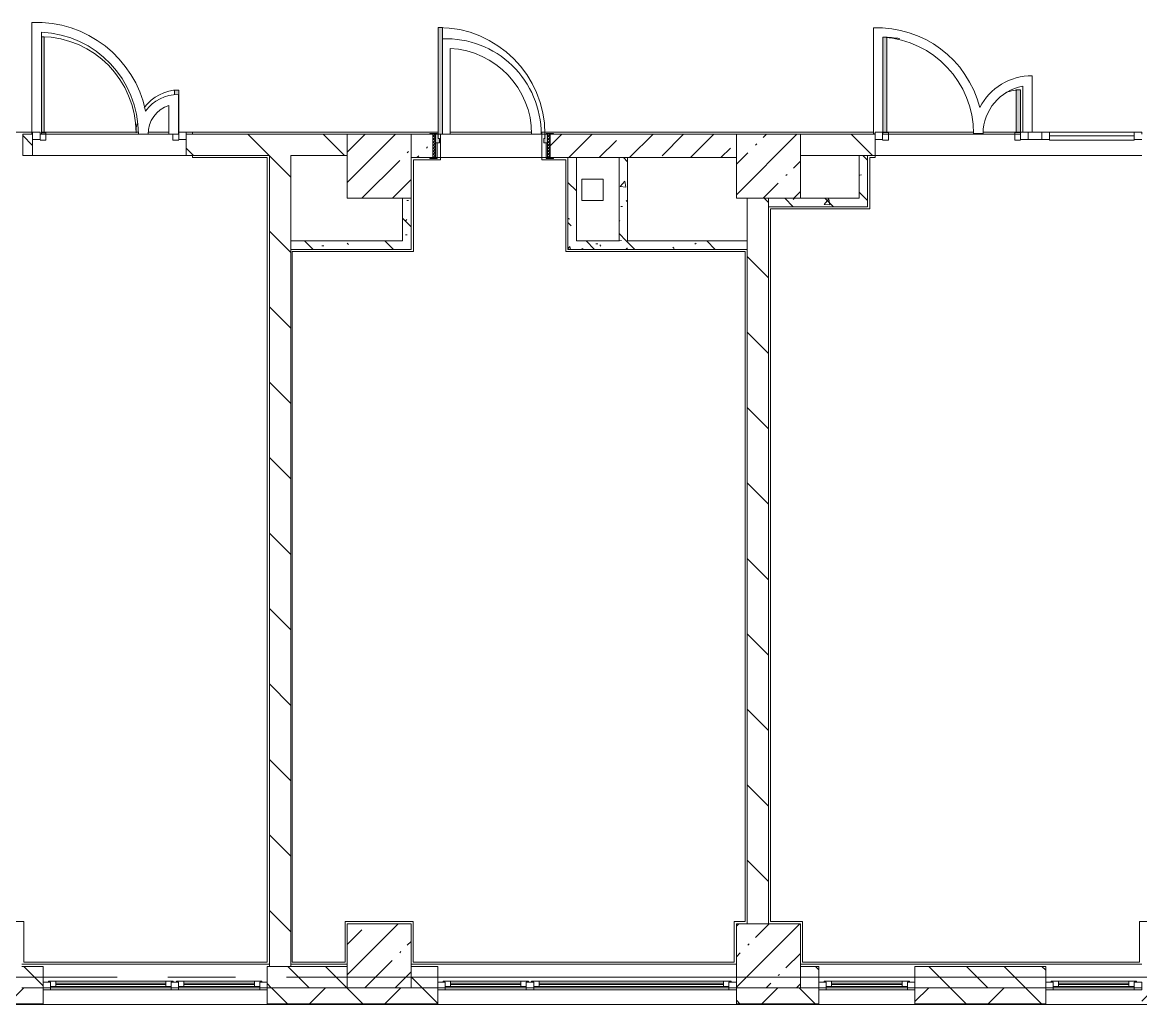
# Model space of a CAD drawing. Header units: millimetres. Extents: x 35524 to 235479, y -8553 to 29000.
# Drawn here: x 130984 to 141469, y -258 to 8948 of the extents above; entities that cross this region are included whole.
import ezdxf

# ---------------------------------------------------------------- set-up
doc = ezdxf.new("R2010")
doc.units = ezdxf.units.MM
doc.linetypes.add('Осевая', pattern=[3175, 635, -476.25, 1587.5, -476.25])
for name, color, linetype, lineweight, true_color in [('A-DETL-GENF-4', 7, 'Continuous', 5, 0xaaaaaa), ('A-DOOR-2', 7, 'Continuous', 5, 0xaaaaaa), ('A-DOOR-3', 7, 'Continuous', 5, 0xe2e2e2), ('A-DOOR-FRAM-2', 7, 'Continuous', 5, 0xe2e2e2), ('A-DOOR-FRAM-3', 7, 'Continuous', 5, 0xaaaaaa), ('A-FLOR-2', 7, 'Continuous', 5, 0xaaaaaa), ('I-WALL-25', 7, 'Continuous', 5, 0x787878)]:
    doc.layers.add(name, color=color, linetype=linetype, lineweight=lineweight, true_color=true_color)
for name, color, linetype, lineweight in [('A-GLAZ-2', 7, 'Continuous', 5), ('A-GLAZ-CURT-3', 7, 'Continuous', 5), ('A-GLAZ-CWMG-3', 7, 'Continuous', 5), ('A-WALL', 7, 'Continuous', 9), ('A-WALL-6', 7, 'Continuous', 5), ('I-WALL-24', 7, 'Continuous', 5), ('S-COLS-1', 7, 'Continuous', 5), ('Оси', 7, 'Continuous', 9), ('Оси-2', 7, 'Осевая', 9)]:
    doc.layers.add(name, color=color, linetype=linetype, lineweight=lineweight)
pattern_1 = [(135, (108468.84, 0), (-353.5534, -353.5534), [])]
pattern_2 = [(135, (108468.84, 0), (-377.171, -377.171), [533.4, -88.9, 17.78, -88.9]), (135, (108468.84, 376.94), (-377.171, -377.171), []), (50, (108468.84, 0), (637.6445, -55.787), [66.675, -733.425]), (355, (108468.84, 0), (-123.35, 668.699), [53.34, -586.74]), (100.451, (108522, -4.65), (514.299, 612.908), [56.665, -623.315]), (46.184, (108468.84, 177.8), (948.776, -147.15), [100.012, -1100.137]), (96.636, (108547.9, 165.5), (830.91, 865.997), [84.998, -934.973]), (351.184, (108468.8, 177.8), (830.918, 865.988), [80.01, -880.11]), (21, (108557.74, 133.35), (530.651, -357.928), [66.675, -733.425]), (326, (108557.74, 133.35), (216.308, 644.658), [53.34, -586.74]), (71.451, (108601.96, 103.5), (746.96, 286.724), [56.665, -623.315]), (37.5, (108468.84, 0), (10.8105, 295.9426), [16.764, -562.864, 16.764, -578.866, -588.962]), (37.5, (108468.84, 0), (10.8105, 295.9426), [-1175.258, 16.764, -572.198]), (7.5, (108468.84, 0), (233.869, 350.6318), [16.764, -322.834, 16.764, -549.529, -224.472]), (7.5, (108468.84, 0), (233.869, 350.6318), [-905.891, 16.764, -207.708]), (327.5, (108270.6, 0), (474.5678, -20.0513), [16.764, -205.486, 16.764, -676.656, -920.115]), (327.5, (108270.6, 0), (474.5678, -20.0513), [-915.67, 16.764, -903.351]), (317.5, (108181.7, 0), (518.452, 88.9934), [16.764, -272.161, 16.764, -443.738, -653.415]), (317.5, (108181.7, 0), (518.452, 88.9934), [-749.427, 16.764, -636.651])]

# ---------------------------------------------------------------- blocks, each defined once
blk = doc.blocks.new('BSC_Колонна _Прямоугольная - 600х600-23286269-3_4_2_птичка')
at = {"layer": 'S-COLS-1'}
h = blk.add_hatch(dxfattribs=at)
h.set_pattern_fill('FP_76', color=256, style=0, pattern_type=2)
h.set_pattern_definition([(45, (-29509.74, -7600), (-285.123, 285.123), []), (45, (-29224.6, -7600), (-285.123, 285.123), [504.031, -100.806, 16.764, -84.042])])
h.paths.add_polyline_path([(-300, -300), (300, -300), (300, 300), (-300, 300), (-300, 150)])
for p, q in [((300, 300), (-300, 300)), ((-300, 300), (-300, -300)), ((300, -300), (300, 300)), ((-300, -300), (300, -300))]:
    blk.add_line(p, q, dxfattribs=at)
blk = doc.blocks.new('BSC_Колонна _Прямоугольная - 600х600-V107-3_4_2_птичка')
at = {"layer": 'S-COLS-1'}
h = blk.add_hatch(dxfattribs=at)
h.set_pattern_fill('FP_82', color=256, style=0, pattern_type=2)
h.set_pattern_definition([(45, (-25860, -200), (-285.123, 285.123), []), (45, (-25574.88, -200), (-285.123, 285.123), [504.031, -100.806, 16.764, -84.042])])
h.paths.add_polyline_path([(-300, -300), (300, -300), (300, 300), (-300, 300)])
for p, q in [((300, 300), (-300, 300)), ((-300, 300), (-300, -300)), ((300, -300), (300, 300)), ((-300, -300), (300, -300))]:
    blk.add_line(p, q, dxfattribs=at)
blk = doc.blocks.new('BSC_Колонна _Прямоугольная - 600х600-V108-3_4_2_птичка')
at = {"layer": 'S-COLS-1'}
h = blk.add_hatch(dxfattribs=at)
h.set_pattern_fill('FP_83', color=256, style=0, pattern_type=2)
h.set_pattern_definition([(45, (-29509.74, -200), (-285.123, 285.123), []), (45, (-29224.6, -200), (-285.123, 285.123), [504.031, -100.806, 16.764, -84.042])])
h.paths.add_polyline_path([(-300, -300), (300, -300), (300, 300), (-300, 300), (-300, 30)])
for p, q in [((300, 300), (-300, 300)), ((-300, 300), (-300, -300)), ((300, -300), (300, 300)), ((-300, -300), (300, -300))]:
    blk.add_line(p, q, dxfattribs=at)
blk = doc.blocks.new('BSC_Колонна _Прямоугольная - 600х600-V119-3_4_2_птичка')
at = {"layer": 'S-COLS-1'}
h = blk.add_hatch(dxfattribs=at)
h.set_pattern_fill('FP_95', color=256, style=0, pattern_type=2)
h.set_pattern_definition([(45, (-25860, -7600), (-285.123, 285.123), []), (45, (-25574.88, -7600), (-285.123, 285.123), [504.031, -100.806, 16.764, -84.042])])
h.paths.add_polyline_path([(-300, -300), (300, -300), (300, 300), (-300, 300), (-300, 150)])
for p, q in [((300, 300), (-300, 300)), ((-300, 300), (-300, -300)), ((300, -300), (300, 300)), ((-300, -300), (300, -300))]:
    blk.add_line(p, q, dxfattribs=at)
blk = doc.blocks.new('120_Окно_СКБ_2Ст - 120_Окно_СКБ_2Ст 2100х2500 _мал створка СЛЕВА_-V123-3_4_2_птичка')
at = {"layer": 'A-GLAZ-2'}
for p, q in [((-1050, -127), (-1050, -57)), ((-1050, -57), (-980, -57)), ((1050, -57), (-1050, -57)), ((-980, -57), (-980, -127)), ((-220, -87), (-980, -87)), ((-980, -87), (-980, -127)), ((-930, -137), (-930, -87)), ((-270, -137), (-270, -87)), ((-220, -127), (-220, -57)), ((-220, -57), (-150, -57)), ((-220, -127), (-220, -87)), ((-150, -57), (-150, -127)), ((980, -87), (-150, -87)), ((-150, -87), (-150, -127)), ((-100, -137), (-100, -87)), ((930, -137), (930, -87)), ((980, -127), (980, -57)), ((980, -57), (1050, -57)), ((980, -127), (980, -87)), ((1050, -57), (1050, -127)), ((-980, -127), (-1050, -127)), ((-1050, -127), (-1000, -127)), ((-980, -127), (-1000, -127)), ((-1000, -127), (-1000, -137)), ((-1000, -137), (-200, -137)), ((-200, -137), (-1000, -137)), ((-930, -107), (-270, -107)), ((-270, -117), (-930, -117)), ((-150, -127), (-220, -127)), ((-200, -127), (-220, -127)), ((-200, -127), (-170, -127)), ((-200, -137), (-200, -127)), ((-150, -127), (-170, -127)), ((-170, -127), (-170, -137)), ((-170, -137), (1000, -137)), ((1000, -137), (-170, -137)), ((-100, -107), (930, -107)), ((930, -117), (-100, -117)), ((1050, -127), (980, -127)), ((1000, -127), (980, -127)), ((1000, -127), (1050, -127)), ((1000, -137), (1000, -127))]:
    blk.add_line(p, q, dxfattribs=at)
blk = doc.blocks.new('120_Окно_СКБ_1Ст - 120_Окно_СКБ_1Ст 900х2500_h_-22445987-3_4_2_птичка')
at = {"layer": 'A-GLAZ-2'}
for p, q in [((-450, -127), (-450, -57)), ((-450, -57), (-380, -57)), ((450, -57), (-450, -57)), ((-380, -57), (-380, -127)), ((380, -87), (-380, -87)), ((-380, -87), (-380, -127)), ((-330, -137), (-330, -87)), ((330, -137), (330, -87)), ((380, -127), (380, -57)), ((380, -57), (450, -57)), ((380, -127), (380, -87)), ((450, -57), (450, -127)), ((-380, -127), (-450, -127)), ((-450, -127), (-400, -127)), ((-380, -127), (-400, -127)), ((-400, -127), (-400, -137)), ((-400, -137), (400, -137)), ((400, -137), (-400, -137)), ((-330, -107), (330, -107)), ((330, -117), (-330, -117)), ((450, -127), (380, -127)), ((400, -127), (380, -127)), ((400, -127), (450, -127)), ((400, -137), (400, -127))]:
    blk.add_line(p, q, dxfattribs=at)
blk = doc.blocks.new('120_Окно_СКБ_2Ст - 120_Окно_СКБ_2Ст 2800х2500_створка_-22445922-3_4_2_птичка')
at = {"layer": 'A-GLAZ-2'}
for p, q in [((-1400, -127), (-1400, -57)), ((-1400, -57), (-1330, -57)), ((1400, -57), (-1400, -57)), ((-1330, -57), (-1330, -127)), ((500, -87), (-1330, -87)), ((-1330, -87), (-1330, -127)), ((-1280, -137), (-1280, -87)), ((450, -137), (450, -87)), ((500, -127), (500, -57)), ((500, -57), (570, -57)), ((500, -127), (500, -87)), ((570, -57), (570, -127)), ((1330, -87), (570, -87)), ((570, -87), (570, -127)), ((620, -137), (620, -87)), ((1280, -137), (1280, -87)), ((1330, -127), (1330, -57)), ((1330, -57), (1400, -57)), ((1330, -127), (1330, -87)), ((1400, -57), (1400, -127)), ((-1330, -127), (-1400, -127)), ((-1400, -127), (-1350, -127)), ((-1330, -127), (-1350, -127)), ((-1350, -127), (-1350, -137)), ((-1350, -137), (520, -137)), ((520, -137), (-1350, -137)), ((-1280, -107), (450, -107)), ((450, -117), (-1280, -117)), ((570, -127), (500, -127)), ((520, -127), (500, -127)), ((520, -127), (550, -127)), ((520, -137), (520, -127)), ((570, -127), (550, -127)), ((550, -127), (550, -137)), ((550, -137), (1350, -137)), ((1350, -137), (550, -137)), ((620, -107), (1280, -107)), ((1280, -117), (620, -117)), ((1400, -127), (1330, -127)), ((1350, -127), (1330, -127)), ((1350, -127), (1400, -127)), ((1350, -137), (1350, -127))]:
    blk.add_line(p, q, dxfattribs=at)
blk = doc.blocks.new('110_Дверь_СКБ_1Ст_Внутренняя1 - Д-4_п__1100x2100h_административные помещения-32218723-3_4_2_птичка')
at = {"layer": 'A-DOOR-2'}
h = blk.add_hatch(dxfattribs=at)
h.set_pattern_fill('FP_35', color=256, style=0, pattern_type=2)
h.set_pattern_definition([(135, (1751.41, 174.685), (-14.14214, -14.14214), []), (225, (1751.41, 174.685), (14.14214, -14.14214), [])])
h.paths.add_polyline_path([(562.5, -110), (562.5, 110), (537.5, 110), (537.5, -110)])
at = {"layer": 'A-DOOR-3'}
h = blk.add_hatch(color=256, dxfattribs=at)
h.paths.add_polyline_path([(537.5, 30), (537.5, 110), (512.5, 110), (512.5, 70), (502.5, 70), (502.5, 30)])
h.paths.add_polyline_path([(-477.5, 30), (-477.5, 70), (-487.5, 70), (-487.5, 110), (-512.5, 110), (-512.5, 30)])
at = {"layer": 'A-DOOR-FRAM-2'}
for points in [[(-447.5, 110), (-447.5, 1110), (-487.5, 1110), (-487.5, 110)], [(-497.5, 110), (-497.5, 118), (-567.5, 118), (-567.5, 110)], [(592.5, 110), (592.5, 118), (522.5, 118), (522.5, 110)], [(-497.5, -110), (-497.5, 30), (-512.5, 30), (-512.5, -110)], [(537.5, -110), (537.5, 30), (522.5, 30), (522.5, -110)], [(-497.5, -118), (-497.5, -110), (-567.5, -110), (-567.5, -118)], [(592.5, -118), (592.5, -110), (522.5, -110), (522.5, -118)]]:
    blk.add_hatch(color=256, dxfattribs=at).paths.add_polyline_path(points)
at = {"layer": 'A-DOOR-FRAM-3'}
h = blk.add_hatch(dxfattribs=at)
h.set_pattern_fill('FP_36', color=256, style=0, pattern_type=2)
h.set_pattern_definition([(45, (-371.384, 174.685), (-14.1421, 14.1421), []), (135, (-371.384, 174.685), (-14.1421, -14.1421), [])])
h.paths.add_polyline_path([(-512.5, -110), (-512.5, 110), (-537.5, 110), (-537.5, -110)])
at = {"layer": 'A-DOOR-2'}
for p, q in [((-487.5, 1110), (-487.5, 110)), ((-447.5, 1110), (-487.5, 1110)), ((-447.5, 110), (-447.5, 1110)), ((-487.5, 110), (-447.5, 110))]:
    blk.add_line(p, q, dxfattribs=at)
blk.add_arc((-487.5, 110), 1000, 360, 90, dxfattribs=at)
at = {"layer": 'A-DOOR-FRAM-3'}
for p, q in [((-497.5, 118), (-567.5, 118)), ((-567.5, 118), (-567.5, 110)), ((-567.5, 110), (-497.5, 110)), ((-512.5, 110), (-537.5, 110)), ((-537.5, 110), (-537.5, -110)), ((-487.5, 110), (-512.5, 110)), ((-512.5, 110), (-512.5, 30)), ((-512.5, -110), (-512.5, 110)), ((-497.5, 110), (-512.5, 110)), ((-512.5, 110), (-512.5, 109)), ((-512.5, 109), (-497.5, 109)), ((-497.5, 110), (-497.5, 118)), ((-497.5, 109), (-497.5, 110)), ((-487.5, 70), (-487.5, 110)), ((512.5, 110), (512.5, 70)), ((537.5, 110), (512.5, 110)), ((592.5, 118), (522.5, 118)), ((522.5, 118), (522.5, 110)), ((537.5, 110), (522.5, 110)), ((522.5, 110), (522.5, 109)), ((522.5, 110), (592.5, 110)), ((522.5, 109), (537.5, 109)), ((537.5, 30), (537.5, 110)), ((562.5, 110), (537.5, 110)), ((537.5, 110), (537.5, -110)), ((537.5, 109), (537.5, 110)), ((562.5, -110), (562.5, 110)), ((592.5, 110), (592.5, 118)), ((-512.5, 30), (-477.5, 30)), ((-497.5, 30), (-512.5, 30)), ((-512.5, 30), (-512.5, -110)), ((-497.5, -110), (-497.5, 30)), ((-477.5, 70), (-487.5, 70)), ((-477.5, 30), (-477.5, 70)), ((512.5, 70), (502.5, 70)), ((502.5, 70), (502.5, 30)), ((502.5, 30), (537.5, 30)), ((537.5, 30), (522.5, 30)), ((522.5, 30), (522.5, -110)), ((537.5, -110), (537.5, 30)), ((-497.5, -110), (-567.5, -110)), ((-567.5, -110), (-567.5, -118)), ((-567.5, -118), (-497.5, -118)), ((-537.5, -110), (-512.5, -110)), ((-512.5, -110), (-497.5, -110)), ((-497.5, -118), (-497.5, -110)), ((522.5, -110), (537.5, -110)), ((592.5, -110), (522.5, -110)), ((522.5, -110), (522.5, -118)), ((522.5, -118), (592.5, -118)), ((537.5, -110), (562.5, -110)), ((592.5, -118), (592.5, -110))]:
    blk.add_line(p, q, dxfattribs=at)
blk = doc.blocks.new('Прямоугольный импост - 50 x 70 мм-31700031-3_4_2_птичка')
at = {"layer": 'A-GLAZ-CWMG-3'}
for p, q in [((-70, 35), (0, 35)), ((-70, -35), (-70, 35)), ((0, -35), (-70, -35)), ((0, -15), (0, -35))]:
    blk.add_line(p, q, dxfattribs=at)
blk = doc.blocks.new('Дверь_Витражная_остекление_ - ДВН_ДАО_Главный вход_1200 в свету-31742133-3_4_2_птичка')
at = {"layer": 'A-DOOR-3'}
for points in [[(-607, 30), (-607, 920), (-643, 925), (-643, 30), (-621, 30)], [(647, 30), (647, 430), (607, 430), (607, 30)]]:
    blk.add_hatch(color=256, dxfattribs=at).paths.add_polyline_path(points)
at = {"layer": 'A-DETL-GENF-4'}
for p, q in [((-607, 30), (-607, 920)), ((647, 430), (607, 430)), ((607, 430), (607, 30)), ((647, 35), (647, 430)), ((-643, 30), (-607, 30)), ((-592, 30), (-643, 30)), ((-592, -40), (-592, 30)), ((592, -40), (592, 30)), ((592, 30), (647, 30)), ((607, 30), (647, 30)), ((-647, -40), (-592, -40)), ((647, -40), (592, -40))]:
    blk.add_line(p, q, dxfattribs=at)
at = {"layer": 'A-DOOR-2'}
blk.add_line((647, 430), (647, 35), dxfattribs=at)
for centre, radius, start, end in [((-647, 30), 895, 79.5087, 89.7197), ((647, 30), 400, 90, 110.0384)]:
    blk.add_arc(centre, radius, start, end, dxfattribs=at)
blk = doc.blocks.new('Системная панель - Стемалит - 40мм-32257327-3_4_2_птичка')
at = {"layer": 'A-GLAZ-CURT-3'}
for p, q in [((65, 35), (-65, 35)), ((-65, 35), (-65, -35)), ((65, -35), (65, 35)), ((-65, -35), (65, -35))]:
    blk.add_line(p, q, dxfattribs=at)
blk = doc.blocks.new('Прямоугольный импост - 50 x 70 мм-31687886-3_4_2_птичка')
at = {"layer": 'A-GLAZ-CWMG-3'}
for p, q in [((-35, 35), (35, 35)), ((-35, -35), (-35, 35)), ((35, 35), (35, -35)), ((35, -35), (-35, -35))]:
    blk.add_line(p, q, dxfattribs=at)
blk = doc.blocks.new('Прямоугольный импост - 50 x 70 мм-31701779-3_4_2_птичка')
at = {"layer": 'A-GLAZ-CWMG-3'}
for p, q in [((0, 35), (-70, 35)), ((-70, 35), (-70, -35)), ((0, -35), (0, 35)), ((-70, -35), (0, -35))]:
    blk.add_line(p, q, dxfattribs=at)
blk = doc.blocks.new('Системная панель - Стекло - 40мм-32257331-3_4_2_птичка')
at = {"layer": 'A-GLAZ-CURT-3'}
h = blk.add_hatch(dxfattribs=at)
h.set_pattern_fill('FP_182', color=256, style=0, pattern_type=2)
h.set_pattern_definition([(45, (-33042.5, -7385), (-1414.21, 1414.21), [1000, -3000]), (45, (-34042.5, -7885), (-1414.21, 1414.21), [3000, -1000]), (45, (-32042.5, -8385), (-1414.21, 1414.21), [1000, -3000])])
h.paths.add_polyline_path([(398, -40), (398, 0), (-398, 0), (-398, -40), (89, -40)])
for p, q in [((398, 0), (-398, 0)), ((-398, 0), (-398, -40)), ((398, -40), (398, 0)), ((-398, -40), (398, -40))]:
    blk.add_line(p, q, dxfattribs=at)
blk = doc.blocks.new('Прямоугольный импост - 50 x 70 мм-31702100-3_4_2_птичка')
at = {"layer": 'A-GLAZ-CWMG-3'}
for p, q in [((-35, 35), (35, 35)), ((-35, -35), (-35, 35)), ((35, 35), (35, -35)), ((35, -35), (-35, -35))]:
    blk.add_line(p, q, dxfattribs=at)
blk = doc.blocks.new('Прямоугольный импост - 50 x 70 мм-31720914-3_4_2_птичка')
at = {"layer": 'A-GLAZ-CWMG-3'}
blk.add_line((32940, 7920), (32145, 7920), dxfattribs=at)
blk = doc.blocks.new('Прямоугольный импост - 50 x 70 мм-31927764-3_4_2_птичка')
at = {"layer": 'A-GLAZ-CWMG-3'}
for p, q in [((-70, 35), (0, 35)), ((-70, -35), (-70, 35)), ((0, 35), (0, -35)), ((0, -35), (-70, -35))]:
    blk.add_line(p, q, dxfattribs=at)
blk = doc.blocks.new('Дверь_Витражная_остекление_ - ДВН_ДАО_Главный вход_1200 в свету Д-22 _п_-V277-3_4_2_птичка')
at = {"layer": 'A-DOOR-3'}
for points in [[(-636, 30), (-610, 30), (-610, 930), (-636, 930)], [(648, 30), (650, 35), (648, 430), (610, 430), (610, 386), (648, 388), (648, 35)]]:
    blk.add_hatch(color=256, dxfattribs=at).paths.add_polyline_path(points)
at = {"layer": 'A-DETL-GENF-4'}
for p, q in [((-610, 930), (-636, 930)), ((-610, 30), (-610, 930)), ((650, 430), (610, 430)), ((610, 430), (610, 386)), ((650, 35), (650, 430)), ((-636, 30), (-610, 30)), ((-595, 30), (-636, 30)), ((-595, -40), (-595, 30)), ((595, -40), (595, 16)), ((-650, -40), (-595, -40)), ((650, -40), (595, -40))]:
    blk.add_line(p, q, dxfattribs=at)
at = {"layer": 'A-DOOR-2'}
blk.add_line((650, 430), (650, 35), dxfattribs=at)
for centre, radius, start, end in [((-650, 30), 900, 360, 89.1007), ((650, 30), 400, 90, 144.0144), ((650, 30), 400, 167.5043, 180)]:
    blk.add_arc(centre, radius, start, end, dxfattribs=at)

msp = doc.modelspace()

# ---------------------------------------------------------------- hatches: boundary and pattern name
at = {"layer": 'A-WALL-6'}
h = msp.add_hatch(dxfattribs=at)
h.set_pattern_fill('FP_100', color=256, style=0, pattern_type=2)
h.set_pattern_definition([(135, (108468.84, 0), (-176.7767, -176.7767), [])])
h.paths.add_polyline_path([(140578.8, -100), (140578.8, 100), (139351.7, 100), (139351.7, -100), (140168.2, -100)])
h.paths.add_polyline_path([(146458.8, -100), (146458.8, 100), (145891.8, 100), (145891.8, -100)])
h.paths.add_polyline_path([(138303.8, -100), (138451.7, -100), (138451.7, 100), (138278.6, 100), (138278.6, -100)])
h.paths.add_polyline_path([(144829.2, -100), (144991.8, -100), (144991.8, 100), (144438.8, 100), (144438.8, -100)])
h.paths.add_polyline_path([(142078.8, -100), (142338.8, -100), (142338.8, 100), (142078.8, 100), (142078.8, 39.5)])
h.paths.add_polyline_path([(127828.8, -100), (129178.8, -100), (129178.8, 100), (127828.8, 100)])
h.paths.add_polyline_path([(125253, -100), (125728.8, -100), (125728.8, 100), (124978.8, 100), (124978.8, -100)])
h.paths.add_polyline_path([(133642.8, -100), (134028.8, -100), (134028.8, 100), (133278.8, 100), (133278.8, -100)])
h.paths.add_polyline_path([(131178.8, -100), (131178.8, 100), (130978.8, 100), (130978.8, -100)])
h.paths.add_polyline_path([(134878.6, -100), (134878.6, 100), (134628.8, 100), (134628.8, -100)])
h.paths.add_polyline_path([(124078.8, -100), (124078.8, 100), (123328.8, 100), (123328.8, -100)])
h.paths.add_polyline_path([(130078.8, -100), (130378.8, -100), (130378.8, 100), (130078.8, 100)])
h.paths.add_polyline_path([(119578.8, -100), (119578.8, 100), (118828.6, 100), (118828.6, -100)])
h.paths.add_polyline_path([(120478.8, -100), (120628.8, -100), (120628.8, 100), (120478.8, 100)])
h.paths.add_polyline_path([(116128.8, -100), (116128.8, 100), (115298.8, 100), (115298.8, -100), (115930.9, -100)])
h = msp.add_hatch(dxfattribs=at)
h.set_pattern_fill('FP_102', color=256, style=0, pattern_type=2)
h.set_pattern_definition([(45, (108468.84, 0), (-353.5534, 353.5534), []), (135, (108468.84, 0), (-353.5534, -353.5534), [])])
h.paths.add_polyline_path([(142032.6, -250), (142338.8, -250), (142338.8, -100), (141478.8, -100), (141478.8, -250)])
h.paths.add_polyline_path([(146779, -250), (146779, -100), (145891.8, -100), (145891.8, -250), (146693.7, -250)])
h.paths.add_polyline_path([(138451.7, -250), (138451.7, -100), (137678.6, -100), (137678.6, -250), (138303.8, -250)])
h.paths.add_polyline_path([(139351.7, -250), (140578.8, -250), (140578.8, -100), (139351.7, -100)])
h.paths.add_polyline_path([(144829.2, -250), (144991.8, -250), (144991.8, -100), (144438.8, -100), (144438.8, -250)])
h.paths.add_polyline_path([(134575, -250), (134878.6, -250), (134878.6, -100), (133278.8, -100), (133278.8, -250), (133642.8, -250)])
h.paths.add_polyline_path([(129178.8, -250), (129178.8, -100), (127828.8, -100), (127828.8, -250), (128049.6, -250)])
h.paths.add_polyline_path([(130078.8, -250), (131178.8, -250), (131178.8, -100), (130078.8, -100)])
h.paths.add_polyline_path([(123328.8, -250), (124078.8, -250), (124078.8, -100), (123328.8, -100)])
h.paths.add_polyline_path([(124978.8, -250), (125728.8, -250), (125728.8, -100), (124978.8, -100)])
h.paths.add_polyline_path([(121228.8, -250), (121228.8, -100), (120478.8, -100), (120478.8, -250), (120591.9, -250)])
h.paths.add_polyline_path([(115298.8, -250), (116728.6, -250), (116728.6, -100), (115298.8, -100)])
h.paths.add_polyline_path([(118828.6, -250), (119578.8, -250), (119578.8, -100), (118828.6, -100)])
h.paths.add_polyline_path([(112198.8, -250), (112198.8, -100), (108208.8, -100), (108208.8, -250), (111269.9, -250)])
at = {"layer": 'I-WALL-24'}
h = msp.add_hatch(dxfattribs=at)
h.set_pattern_fill('FP_101', color=256, style=0, pattern_type=2)
h.set_pattern_definition(pattern_1)
h.paths.add_polyline_path([(133499.6, 7700), (134028.8, 7700), (134028.8, 7900), (132519.8, 7900), (132519.8, 7700), (133299.6, 7700)])
h.paths.add_polyline_path([(130988.8, 7700), (131079.8, 7700), (131079.8, 7900), (130988.8, 7900), (130988.8, 7750.3)])
h = msp.add_hatch(dxfattribs=at)
h.set_pattern_fill('FP_98', color=256, style=0, pattern_type=2)
h.set_pattern_definition([(45, (108468.84, 0), (-285.123, 285.123), []), (45, (108753.96, 0), (-285.123, 285.123), [504.031, -100.806, 16.764, -84.042])])
h.paths.add_polyline_path([(135963.8, 7680), (137678.6, 7680), (137678.6, 7900), (135933.8, 7900), (135933.8, 7680)])
h.paths.add_polyline_path([(134833.8, 7680), (134833.8, 7900), (134628.8, 7900), (134628.8, 7680), (134803.8, 7680)])
h = msp.add_hatch(dxfattribs=at)
h.set_pattern_fill('FP_101', color=256, style=0, pattern_type=2)
h.set_pattern_definition(pattern_1)
h.paths.add_polyline_path([(145758.8, 7700), (146458.8, 7700), (146458.8, 7900), (144478.8, 7900), (144478.8, 7830), (143278.8, 7830), (143278.8, 7900), (142078.8, 7900), (142078.8, 7700), (145678.8, 7700)])
h.paths.add_polyline_path([(138978.8, 7700), (138978.8, 7900), (138278.6, 7900), (138278.6, 7700), (138908.6, 7700)])
h = msp.add_hatch(dxfattribs=at)
h.set_pattern_fill('FP_101', color=256, style=0, pattern_type=2)
h.set_pattern_definition(pattern_1)
h.paths.add_polyline_path([(133499.6, 100), (133499.6, 7700), (133299.6, 7700), (133299.6, 100)])
h = msp.add_hatch(dxfattribs=at)
h.set_pattern_fill('FP_101', color=256, style=0, pattern_type=2)
h.set_pattern_definition(pattern_1)
h.paths.add_polyline_path([(137976.4, 500), (137979.6, 500), (137979.6, 7300), (137779.6, 7300), (137779.6, 500)])
at = {"layer": 'I-WALL-25'}
h = msp.add_hatch(dxfattribs=at)
h.set_pattern_fill('FP_108', color=256, style=0, pattern_type=2)
h.set_pattern_definition(pattern_2)
h.paths.add_polyline_path([(136178.6, 6820), (136178.6, 7680), (136098.6, 7680), (136098.6, 6820)])
h = msp.add_hatch(dxfattribs=at)
h.set_pattern_fill('FP_108', color=256, style=0, pattern_type=2)
h.set_pattern_definition(pattern_2)
h.paths.add_polyline_path([(136658.6, 6900), (136658.6, 7680), (136578.6, 7680), (136578.6, 6900)])
h = msp.add_hatch(dxfattribs=at)
h.set_pattern_fill('FP_108', color=256, style=0, pattern_type=2)
h.set_pattern_definition(pattern_2)
h.paths.add_polyline_path([(138908.6, 7300), (138908.6, 7700), (138828.6, 7700), (138828.6, 7300)])
h = msp.add_hatch(dxfattribs=at)
h.set_pattern_fill('FP_108', color=256, style=0, pattern_type=2)
h.set_pattern_definition(pattern_2)
h.paths.add_polyline_path([(134628.8, 6820), (134628.8, 7300), (134548.8, 7300), (134548.8, 6820)])
h = msp.add_hatch(dxfattribs=at)
h.set_pattern_fill('FP_108', color=256, style=0, pattern_type=2)
h.set_pattern_definition(pattern_2)
h.paths.add_polyline_path([(138278.6, 7220), (138908.6, 7220), (138908.6, 7300), (137979.6, 7300), (137979.6, 7220)])
h = msp.add_hatch(dxfattribs=at)
h.set_pattern_fill('FP_108', color=256, style=0, pattern_type=2)
h.set_pattern_definition(pattern_2)
h.paths.add_polyline_path([(134548.8, 6820), (134548.8, 6900), (133499.6, 6900), (133499.6, 6820), (133642.8, 6820)])
h = msp.add_hatch(dxfattribs=at)
h.set_pattern_fill('FP_108', color=256, style=0, pattern_type=2)
h.set_pattern_definition(pattern_2)
h.paths.add_polyline_path([(137779.6, 6820), (137779.6, 6900), (136178.6, 6900), (136178.6, 6820), (137371.6, 6820)])

# ---------------------------------------------------------------- linework, layer by layer
at = {"layer": 'A-FLOR-2'}
for p, q in [((131073.7, 8947.1), (131073.7, 7900)), ((131163.7, 7900), (131163.7, 8856.8)), ((138963.2, 8897.4), (138963.2, 7903)), ((139053.2, 7903), (139053.2, 8809.8)), ((134993.8, 7900), (134993.8, 8704)), ((140453.3, 7920), (140453.3, 8446.9)), ((140363.3, 8349.4), (140363.3, 7920)), ((132447.8, 7900), (132447.8, 8271.9)), ((132357.8, 8169.4), (132357.8, 7900)), ((131073.7, 7920), (123638.1, 7920)), ((131149.8, 7900), (131163.7, 7900)), ((131163.7, 7920), (132070.8, 7920)), ((132071.8, 7900), (132161.9, 7900)), ((132163.8, 7920), (132357.8, 7920)), ((132357.8, 7900), (132447.8, 7900)), ((134883.8, 7920), (132447.8, 7920)), ((132578.8, 7900), (132578.8, 7920)), ((134903.8, 7900), (134903.8, 7660)), ((134923.8, 7900), (134993.8, 7900)), ((134993.8, 7920), (135757.7, 7920)), ((135758.8, 7900), (135848.8, 7900)), ((138963.2, 7920), (135847.7, 7920)), ((135853.8, 7660), (135853.8, 7920)), ((138963.2, 7903), (138978.8, 7903)), ((139053.2, 7920), (139901, 7920)), ((139901.8, 7906.5), (139991.9, 7906.5)), ((139993, 7920), (140343.8, 7920)), ((132578.8, 7680), (132578.8, 7700)), ((133279.6, 7680), (132578.8, 7680)), ((133279.6, 140), (133279.6, 7680)), ((134903.8, 7660), (134649.8, 7660)), ((134649.8, 7660), (134649.8, 6800)), ((136078.6, 7660), (135853.8, 7660)), ((136078.6, 6800), (136078.6, 7660)), ((138978.8, 7680), (138928.6, 7680)), ((138928.6, 7680), (138928.6, 7200)), ((138978.8, 7700), (138978.8, 7680)), ((136228.8, 7480), (136428.8, 7480)), ((136228.8, 7280), (136228.8, 7480)), ((136428.8, 7480), (136428.8, 7280)), ((136428.8, 7280), (136228.8, 7280)), ((138928.6, 7200), (137999.6, 7200)), ((137999.6, 7200), (137999.6, 520)), ((134649.8, 6800), (133514.8, 6800)), ((133514.8, 6800), (133514.8, 140)), ((137759.6, 6800), (136078.6, 6800)), ((137759.6, 520), (137759.6, 6800)), ((130358.8, 520), (130998.8, 520)), ((130998.8, 520), (130998.8, 140)), ((134009.8, 140), (134009.8, 520)), ((134009.8, 520), (134648.8, 520)), ((134648.8, 520), (134648.8, 140)), ((137658.6, 140), (137658.6, 520)), ((137658.6, 520), (137759.6, 520)), ((137999.6, 520), (138298.6, 520)), ((138298.6, 520), (138298.6, 140)), ((141458.8, 140), (141458.8, 520)), ((141458.8, 520), (142098.8, 520)), ((130998.8, 140), (133279.6, 140)), ((133514.8, 140), (134009.8, 140)), ((134648.8, 140), (137658.6, 140)), ((138298.6, 140), (141458.8, 140))]:
    msp.add_line(p, q, dxfattribs=at)
for centre, radius, start, end in [((131116.8, 7903), 1045, 11.78406, 92.36409), ((131116.8, 7903), 955, 359.82001, 87.18541), ((138996.8, 7903), 995, 14.33829, 91.93805), ((138996.8, 7906.5), 905, 360, 86.42904), ((134953.8, 7900), 895, 0, 91.92148), ((134953.8, 7900), 805, 360, 87.15183), ((140445.8, 7903), 544, 89.21005, 153.06648), ((140445.8, 7903), 454, 100.46985, 179.55829), ((132440.8, 7903), 369, 88.91556, 144.66492), ((132440.8, 7903), 279, 107.31049, 180.6161)]:
    msp.add_arc(centre, radius, start, end, dxfattribs=at)
at = {"layer": 'A-WALL'}
for p, q in [((136178.6, 7680), (136098.6, 7680)), ((136658.6, 7680), (136578.6, 7680)), ((138908.6, 7700), (138828.6, 7700)), ((137979.6, 7300), (137979.6, 7220)), ((133499.6, 6900), (133499.6, 6820)), ((137779.6, 6820), (137779.6, 6900)), ((133299.6, 100), (133499.6, 100)), ((130978.8, -100), (131178.8, -100)), ((133278.8, -100), (134028.8, -100)), ((134628.8, -100), (134878.6, -100)), ((138278.6, -100), (138451.7, -100)), ((139351.7, -100), (140578.8, -100)), ((130078.8, -250), (131178.8, -250)), ((130078.8, -253), (131178.8, -253)), ((133278.8, -250), (134878.6, -250)), ((133278.8, -253), (134878.6, -253)), ((137678.6, -250), (138451.7, -250)), ((137678.6, -253), (138451.7, -253)), ((139351.7, -250), (140578.8, -250)), ((139351.7, -253), (140578.8, -253))]:
    msp.add_line(p, q, dxfattribs=at)
at = {"layer": 'A-WALL-6'}
for p, q in [((131178.8, 100), (130978.8, 100)), ((131178.8, -258), (131178.8, 100)), ((133299.6, 100), (133278.8, 100)), ((133278.8, 100), (133278.8, -258)), ((134028.8, 100), (133499.6, 100)), ((134878.6, 100), (134628.8, 100)), ((134878.6, -258), (134878.6, 100)), ((138451.7, 100), (138278.6, 100)), ((138451.7, -258), (138451.7, 100)), ((140578.8, 100), (139351.7, 100)), ((139351.7, 100), (139351.7, -258)), ((140578.8, -258), (140578.8, 100)), ((131178.8, -100), (133278.8, -100)), ((134878.6, -100), (137678.6, -100)), ((137678.6, -100), (137678.6, -258)), ((138451.7, -100), (139351.7, -100)), ((140578.8, -100), (141478.8, -100)), ((130078.8, -258), (144991.8, -258))]:
    msp.add_line(p, q, dxfattribs=at)
at = {"layer": 'I-WALL-24'}
for p, q in [((131079.8, 7900), (130988.8, 7900)), ((130988.8, 7900), (130988.8, 7700)), ((131079.8, 7700), (131079.8, 7900)), ((131163.7, 7900), (132071.8, 7900)), ((132161.9, 7900), (132357.8, 7900)), ((134028.8, 7900), (132519.8, 7900)), ((132519.8, 7900), (132519.8, 7700)), ((134803.8, 7900), (134628.8, 7900)), ((134993.8, 7900), (135758.8, 7900)), ((135848.8, 7900), (135883.8, 7900)), ((137678.6, 7900), (135963.8, 7900)), ((138978.8, 7900), (138278.6, 7900)), ((138978.8, 7700), (138978.8, 7900)), ((139048.8, 7900), (140343.8, 7900)), ((133299.6, 7700), (130988.8, 7700)), ((133299.6, 7700), (133299.6, 100)), ((133499.6, 6900), (133499.6, 7700)), ((133499.6, 7700), (134028.8, 7700)), ((134628.8, 7680), (134803.8, 7680)), ((135893.8, 7680), (134873.8, 7680)), ((135963.8, 7680), (136098.6, 7680)), ((136098.6, 7680), (136098.6, 6820)), ((136178.6, 7680), (136578.6, 7680)), ((136178.6, 6900), (136178.6, 7680)), ((136578.6, 7680), (136578.6, 6900)), ((136658.6, 7680), (137678.6, 7680)), ((136658.6, 6900), (136658.6, 7680)), ((138278.6, 7700), (138828.6, 7700)), ((138828.6, 7700), (138828.6, 7300)), ((138908.6, 7220), (138908.6, 7700)), ((141478.8, 7700), (138908.6, 7700)), ((134548.8, 7300), (134548.8, 6900)), ((134628.8, 6820), (134628.8, 7300)), ((137779.6, 7300), (137779.6, 6900)), ((138828.6, 7300), (138278.6, 7300)), ((137979.6, 500), (137979.6, 7220)), ((137979.6, 7220), (138908.6, 7220)), ((134548.8, 6900), (133499.6, 6900)), ((133499.6, 100), (133499.6, 6820)), ((133499.6, 6820), (134628.8, 6820)), ((136098.6, 6820), (137779.6, 6820)), ((136578.6, 6900), (136178.6, 6900)), ((137779.6, 6900), (136658.6, 6900)), ((137779.6, 6820), (137779.6, 500)), ((130978.8, 120), (133300.1, 120)), ((133499.6, 120), (134028.8, 120)), ((134628.8, 120), (137678.6, 120)), ((138278.6, 120), (141478.8, 120))]:
    msp.add_line(p, q, dxfattribs=at)
at = {"layer": 'Оси'}
msp.add_line((134728.8, 0), (147228.8, 0), dxfattribs=at)
at = {"layer": 'Оси-2'}
msp.add_line((116473.3, 0), (134728.8, 0), dxfattribs=at)

# ---------------------------------------------------------------- block references
at = {"layer": 'A-DOOR-2'}
for name, p in [('Дверь_Витражная_остекление_ - ДВН_ДАО_Главный вход_1200 в свету Д-22 _п_-V277-3_4_2_птичка', (131799.8, 7884)), ('110_Дверь_СКБ_1Ст_Внутренняя1 - Д-4_п__1100x2100h_административные помещения-32218723-3_4_2_птичка', (135371.3, 7790)), ('Дверь_Витражная_остекление_ - ДВН_ДАО_Главный вход_1200 в свету-31742133-3_4_2_птичка', (139696.3, 7885))]:
    msp.add_blockref(name, p, dxfattribs=at)
at = {"layer": 'A-GLAZ-2', "rotation": 180}
for name, p in [('120_Окно_СКБ_2Ст - 120_Окно_СКБ_2Ст 2100х2500 _мал створка СЛЕВА_-V123-3_4_2_птичка', (132228.8, -175)), ('120_Окно_СКБ_2Ст - 120_Окно_СКБ_2Ст 2800х2500_створка_-22445922-3_4_2_птичка', (136278.6, -175)), ('120_Окно_СКБ_1Ст - 120_Окно_СКБ_1Ст 900х2500_h_-22445987-3_4_2_птичка', (138901.7, -175)), ('120_Окно_СКБ_1Ст - 120_Окно_СКБ_1Ст 900х2500_h_-22445987-3_4_2_птичка', (141028.8, -175))]:
    msp.add_blockref(name, p, dxfattribs=at)
at = {"layer": 'A-GLAZ-CURT-3'}
for name, p in [('Системная панель - Стемалит - 40мм-32257327-3_4_2_птичка', (140478.8, 7885)), ('Системная панель - Стекло - 40мм-32257331-3_4_2_птичка', (141011.3, 7885))]:
    msp.add_blockref(name, p, dxfattribs=at)
at = {"layer": 'A-GLAZ-CWMG-3', "rotation": 180}
for p in [(131079.8, 7884), (138978.8, 7885)]:
    msp.add_blockref('Прямоугольный импост - 50 x 70 мм-31701779-3_4_2_птичка', p, dxfattribs=at)
at = {"layer": 'A-GLAZ-CWMG-3', "extrusion": (0, 0, -1), "rotation": 180}
for name, p in [('Прямоугольный импост - 50 x 70 мм-31927764-3_4_2_птичка', (-132519.8, 7884)), ('Прямоугольный импост - 50 x 70 мм-31687886-3_4_2_птичка', (-140378.8, 7885)), ('Прямоугольный импост - 50 x 70 мм-31702100-3_4_2_птичка', (-140578.8, 7885)), ('Прямоугольный импост - 50 x 70 мм-31700031-3_4_2_птичка', (-141478.8, 7885))]:
    msp.add_blockref(name, p, dxfattribs=at)
at = {"layer": 'A-GLAZ-CWMG-3'}
msp.add_blockref('Прямоугольный импост - 50 x 70 мм-31720914-3_4_2_птичка', (108468.8, 0), dxfattribs=at)
at = {"layer": 'S-COLS-1'}
for name, p in [('BSC_Колонна _Прямоугольная - 600х600-V119-3_4_2_птичка', (134328.8, 7600)), ('BSC_Колонна _Прямоугольная - 600х600-23286269-3_4_2_птичка', (137978.6, 7600)), ('BSC_Колонна _Прямоугольная - 600х600-V107-3_4_2_птичка', (134328.8, 200)), ('BSC_Колонна _Прямоугольная - 600х600-V108-3_4_2_птичка', (137978.6, 200))]:
    msp.add_blockref(name, p, dxfattribs=at)

doc.saveas('drawing.dxf')
